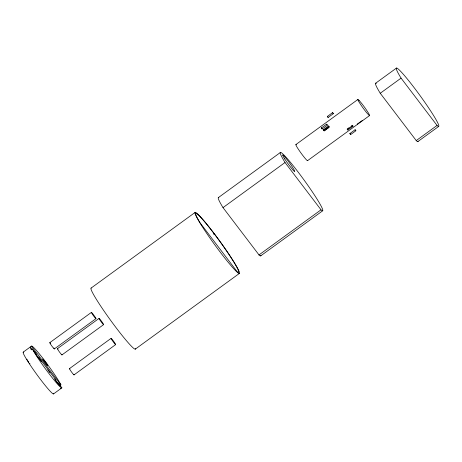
<?xml version="1.0" encoding="UTF-8"?>
<svg xmlns="http://www.w3.org/2000/svg" width="462" height="462" viewBox="0 0 462 462"><rect width="100%" height="100%" fill="white"/><g stroke="black" fill="none" stroke-linecap="round" stroke-linejoin="round"><path stroke-width="0.69" d="M349.89 133.553L355.093 129.747L355.434 130.128L355.85 130.775L350.646 134.581L349.89 133.553L350.646 134.558M355.093 129.747L355.85 130.775M357.224 124.099L362.549 120.351M23.233 352.113L31.555 346.061A25.82 2.131 54 0 1 44.745 360.758A25.82 2.131 54 0 1 60.84 384.655L59.979 386.047M60.747 388.663L60.793 388.629A25.82 2.131 54 0 0 60.84 388.311M53.528 393.919L61.891 387.832L58.172 382.934L58.455 383.344A4.129 0.341 54 0 1 59.431 385.435A4.129 0.341 54 0 1 56.11 381.19L55.792 380.711A4.129 0.341 54 0 1 54.978 378.967L55.844 379.862L38.485 356.982L39.611 358.714A4.129 0.341 54 0 1 39.53 359.28L39.27 358.997A4.129 0.341 54 0 1 35.817 354.314A4.129 0.341 54 0 1 35.915 353.632L36.151 353.909L32.438 349.012L31.289 349.844L31.139 349.543A25.82 2.131 54 0 1 30.325 346.962L32.525 349.769M91.089 288.086L195.143 212.41M327.379 116.436L332.576 112.624L332.998 113.115L333.339 113.669L328.136 117.452L327.379 116.436L328.136 117.452M218.405 197.569L280.422 152.466M375.641 83.218L396.454 68.087M295.876 144.577L357.894 99.474M321.396 127.939L326.599 124.157L327.021 124.648L327.356 125.202L322.153 128.985L321.396 127.939L322.153 128.985M323.365 129.753L328.586 125.959L329.054 126.444L323.833 130.244L323.365 129.753L324.093 130.867L329.314 127.067L328.586 125.959M328.892 127.483L324.255 130.856L323.833 130.244M260.851 255.347A36.019 2.968 54 0 1 259.217 255.191L223.013 207.611L285.031 162.514L284.609 161.821A36.019 2.968 54 0 1 298.827 172.967A36.019 2.968 54 0 1 321.234 210.089L285.031 162.514M418.087 141.262A36.019 2.968 54 0 1 416.453 140.846L380.249 93.266L401.062 78.13L400.641 77.437A36.019 2.968 54 0 1 414.853 88.589A36.019 2.968 54 0 1 437.26 125.71L401.062 78.13M49.792 342.654L91.412 312.387M348.937 127.818L347.199 129.077L347.805 130.001L353.008 126.218L352.402 125.294L351.247 126.138M307.542 160.672L369.56 115.569M54.337 348.926L95.957 318.659A3.875 0.318 54 0 0 92.816 313.848A3.875 0.318 54 0 0 92.285 314.062A3.875 0.318 54 0 0 95.957 318.659M213.773 234.713L214.507 234.182L214.83 234.523L214.073 233.524L214.507 234.182A36.406 3.003 54 0 1 237.145 271.696L200.127 222.903A36.406 3.003 54 0 1 214.507 234.182M57.461 348.648L99.082 318.376M61.954 354.92L103.575 324.653A3.875 0.318 54 0 0 100.6 320.016A3.875 0.318 54 0 0 99.815 319.871A3.875 0.318 54 0 0 103.575 324.653M69.485 368.607L111.105 338.34M74.03 374.878L115.65 344.612A3.875 0.318 54 0 0 112.503 339.801A3.875 0.318 54 0 0 111.977 340.015A3.875 0.318 54 0 0 115.65 344.612M258.939 254.966L320.957 209.863M416.175 140.621L436.988 125.485M260.672 255.89L322.69 210.787M417.908 141.539L438.715 126.409M135.32 349.122L239.374 273.446A37.699 3.107 54 0 0 208.772 226.628A37.699 3.107 54 0 0 203.632 228.713A37.699 3.107 54 0 0 239.374 273.446M333.339 113.669L332.576 112.624M327.356 125.202L326.599 124.18M353.008 126.218L352.448 125.635L347.245 129.418L347.805 130.001M31.514 346.096L60.972 384.915M33.391 350.906L35.118 353.176M35.978 354.314L38.132 357.155M38.999 358.293L41.586 361.706M47.753 369.831L49.908 372.672M55.082 379.498L58.102 383.477M380.249 93.266L379.828 92.573A36.019 2.968 54 0 1 376.345 83.397M223.013 207.611L222.592 206.924A36.019 2.968 54 0 1 218.821 197.609M32.438 349.012L32.571 349.272A25.82 2.131 54 0 0 48.66 373.169A25.82 2.131 54 0 0 61.85 387.866M61.879 354.545A3.875 0.318 54 0 1 59.252 351.697A3.875 0.318 54 0 1 57.987 349.11M73.874 374.399A3.875 0.318 54 0 1 71.448 371.87A3.875 0.318 54 0 1 69.941 368.965M53.887 347.921A3.875 0.318 54 0 1 53.453 348.094A3.875 0.318 54 0 1 50.242 343.659A3.875 0.318 54 0 1 50.676 343.485M53.621 393.295A25.82 2.131 54 0 1 36.746 374.387A25.82 2.131 54 0 1 23.735 352.24M29.955 363.848A4.129 0.341 54 0 1 29.58 363.363M28.817 362.323A4.129 0.341 54 0 1 27.772 360.81M27.489 360.366A4.129 0.341 54 0 1 26.842 359.17M307.542 160.314A9.939 0.82 54 0 1 300.924 152.939A9.939 0.82 54 0 1 296.275 144.768M135.51 348.556A37.699 3.107 54 0 1 111.4 321.402A37.699 3.107 54 0 1 91.274 288.063M359.066 100.393L358.293 99.665A9.939 0.82 54 0 0 359.049 102.056L361.457 105.746A9.939 0.82 54 0 0 367.296 113.438L369.155 115.379A9.939 0.82 54 0 0 368.405 112.988L365.991 109.298A9.939 0.82 54 0 0 360.152 101.605L359.066 100.393M42.891 359.303L42.81 359.113A4.129 0.341 54 0 1 44.924 361.313A4.129 0.341 54 0 1 47.661 365.506L47.678 365.621A4.129 0.341 54 0 1 45.547 363.299A4.129 0.341 54 0 1 42.891 359.303M284.667 158.882A10.326 0.855 54 0 0 294.658 171.529A10.326 0.855 54 0 0 286.619 159.072A10.326 0.855 54 0 0 284.667 158.882"/></g></svg>
